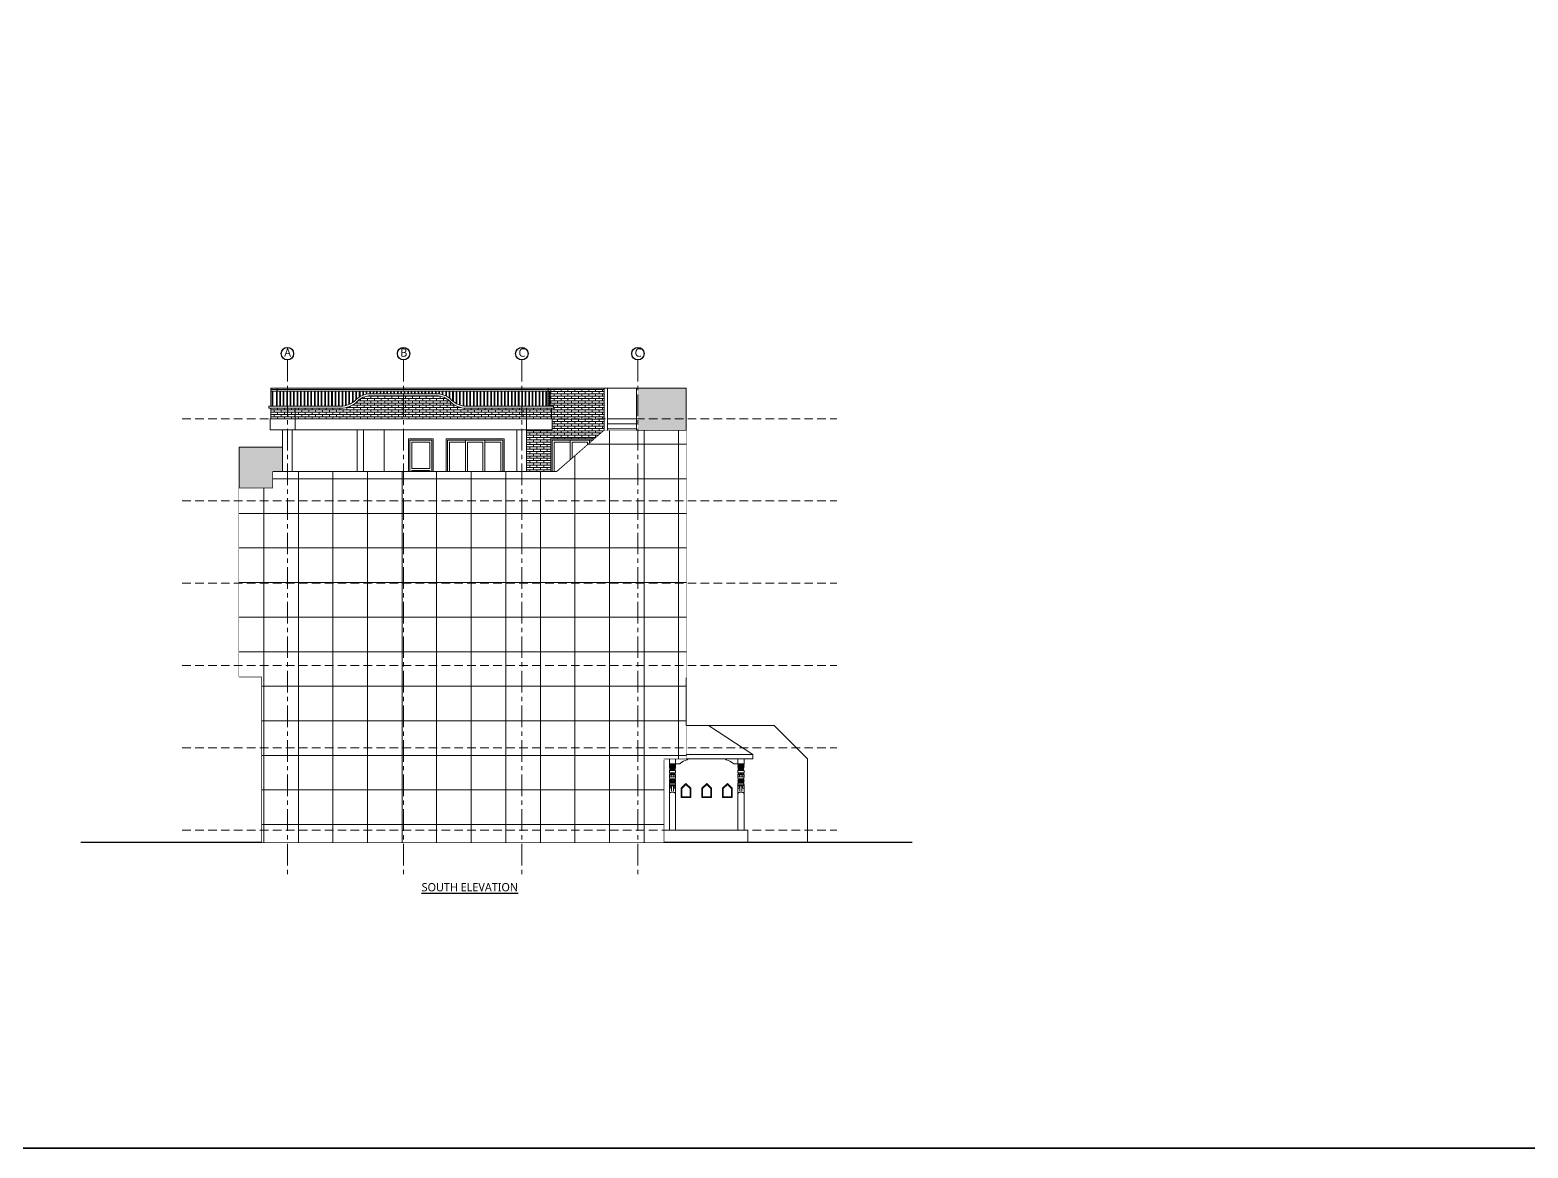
# Model space of a CAD drawing. Header units: inches. Extents: x 17146 to 31738, y -8920 to -2452.
# Drawn here: x 27404 to 29571, y -7335 to -5718 of the extents above; entities that cross this region are included whole.
import ezdxf

# ---------------------------------------------------------------- set-up
doc = ezdxf.new("R2010")
doc.units = ezdxf.units.IN
doc.header["$LTSCALE"] = 25
doc.header["$MEASUREMENT"] = 0
doc.set_wipeout_variables(frame=1)
for name, pattern in [('CENTER', [2, 1.25, -0.25, 0.25, -0.25]), ('CONTINU', [0]), ('DASHED', [0.75, 0.5, -0.25])]:
    doc.linetypes.add(name, pattern=pattern)
for name, color, linetype, lineweight in [('AJ_carvings', 45, 'CONTINU', 0), ('Center line', 252, 'CENTER', 20), ('Door-window', 40, 'Continuous', 15), ('Elevation1', 31, 'Continuous', 30), ('Elevation2', 212, 'Continuous', 20), ('Elevation3', 74, 'Continuous', 13), ('Hatch', 253, 'Continuous', 13), ('Railing', 153, 'Continuous', 18), ('text window', 212, 'Continuous', 20), ('uncut wall', 15, 'Continuous', 20), ('Wall-Section', 6, 'Continuous', 35)]:
    doc.layers.add(name, color=color, linetype=linetype, lineweight=lineweight)
doc.layers.add('Text-external', color=7, linetype='Continuous')
doc.layers.add('Text-internal', color=7, linetype='Continuous')
doc.styles.add('caption 1in-8ft', font='trebuc.ttf', dxfattribs={"height": 12})
doc.styles.add('int text 1in-8ft', font='trebuc.ttf', dxfattribs={"height": 7})
pattern_1 = [(0, (20742.6377, -3866.9672), (0, 3.33375), []), (90, (20742.6377, -3866.967), (-5, 3.33375), [3.33375, -3.33375])]

# ---------------------------------------------------------------- blocks, each defined once
blk = doc.blocks.new('DWE')
at = {"layer": 'Door-window', "linetype": 'Continuous', "ltscale": 10}
for p, q in [((-5, 47), (-31, 47)), ((-5, 44), (-31, 44))]:
    blk.add_line(p, q, dxfattribs=at)
for points in [[(-36, 0), (-36, 90), (0, 90), (0, 0)], [(-34, 0), (-34, 88), (-2, 88), (-2, 0)], [(-31, 47), (-31, 85.2), (-5, 85.2), (-5, 47)], [(-5, 44), (-5, 3), (-31, 3), (-31, 44)]]:
    blk.add_lwpolyline(points, dxfattribs=at)
blk = doc.blocks.new('np')
blk.add_line((4.5, 95.8), (-4.5, 95.8))
blk.add_lwpolyline([(4.5, 0), (-4.5, 0), (-4.5, 64.5, -0.180132), (-3.8, 65.2, -0.589533), (-3.8, 67.7), (-3.8, 67.7), (-3.1, 68.1, -0.496968), (-3.1, 73.8), (-3.8, 73.8), (-3.8, 74.2, -0.512377), (-3.8, 77.1), (-4.5, 77.1), (-4.5, 79.6, -0.213808), (-3.1, 81, -0.296846), (-4.5, 82.5), (-4.5, 82.5), (-4.5, 86.1), (-4.5, 86.1), (-4.1, 86.1), (-4.1, 86.8), (-3.4, 87.2, -0.078196), (-4.5, 92.9, -0.322396), (-3.4, 94.4, -0.418192), (-4.5, 95.4), (-4.5, 95.8), (-4.5, 95.8), (-4.5, 103), (4.5, 103), (4.5, 95.8), (4.5, 95.8), (4.5, 95.4, -0.418192), (3.4, 94.4, -0.322396), (4.5, 92.9, -0.075017), (3.4, 87.2), (3.4, 87.2), (4.1, 86.8), (4.1, 86.1), (4.5, 86.1), (4.5, 86.1), (4.5, 82.5, -0.296846), (3.1, 81, -0.213808), (4.5, 79.6, -0.063738), (4.5, 79.6, -0.213808), (4.5, 79.6), (4.5, 77.1), (3.8, 77.1, -0.512377), (3.8, 74.2), (3.8, 73.8), (3.1, 73.8, -0.496968), (3.1, 68.1), (3.8, 67.7), (3.8, 67.7, -0.589533), (3.8, 65.2, -0.180132), (4.5, 64.5)], format="xyb", close=True)
at = {"layer": 'AJ_carvings'}
for p, q in [((-4.5, 92.9), (4.5, 92.9)), ((4.5, 92.9), (-4.5, 92.9)), ((-1.9, 56.4), (-1.5, 56.7)), ((-1.5, 56.7), (-1.5, 62.6)), ((1.5, 62.6), (1.5, 56.7)), ((1.5, 56.7), (1.9, 56.4))]:
    blk.add_line(p, q, dxfattribs=at)
for points in [[(-4.5, 95.8), (4.5, 95.8)], [(-4.1, 86.8), (4.1, 86.8)], [(-3.4, 94.4), (3.4, 94.4)], [(-3.4, 87.2), (3.4, 87.2)], [(0, 92.2), (0, 87.3)], [(-4.5, 82.5), (4.5, 82.5)], [(-4.5, 79.6), (4.5, 79.6)], [(-4.1, 86.1), (4.1, 86.1)], [(-3.8, 77.1), (3.8, 77.1)], [(-3.8, 74.2), (3.8, 74.2)], [(3.8, 74.2), (-3.8, 74.2)], [(-3.8, 67.7), (3.8, 67.7)], [(-3.8, 65.2), (3.8, 65.2)], [(-3.1, 72.9), (-3.3, 73.6)], [(-3.1, 69), (-3.3, 68.3)], [(-3.1, 81), (3.1, 81)], [(3.1, 73.8), (-3.1, 73.8)], [(-3.1, 73.8), (3.1, 73.8)], [(-3.1, 72.9), (-2.3, 73.8), (-1.7, 72.9), (-0.7, 73.8), (0.1, 72.9), (0.8, 73.8), (1.8, 72.9), (2.5, 73.8), (3.2, 72.9)], [(-3.1, 69), (-2.3, 68.1), (-1.7, 69), (-0.7, 68.1), (0.1, 69), (0.8, 68.1), (1.8, 69), (2.5, 68.1), (3.2, 69)], [(-3.1, 68.1), (3.1, 68.1)], [(-1.9, 79.6), (-1.9, 77.1)], [(1.9, 79.6), (1.9, 77.1)], [(3.2, 72.9), (3.3, 73.6)], [(3.2, 69), (3.3, 68.3)], [(-4.5, 60.5), (-1.9, 60.5)], [(-2.2, 62.7), (-2.2, 60.5)], [(-1.9, 62.7), (-1.9, 60.5)], [(1.9, 62.7), (1.9, 60.5)], [(1.9, 60.5), (4.5, 60.5)], [(2.2, 62.7), (2.2, 60.5)]]:
    blk.add_lwpolyline(points, dxfattribs=at)
for points in [[(-4.2, 92.1, 0.176445), (-4.5, 92.9, 0.460279)], [(-4.2, 91.9, 0.16686), (-4.5, 92.6, 0.175689)], [(-4.2, 91.6, 0.111921), (-4.5, 92.3, 0.130853)], [(-4.2, 92.2, -0.273245), (-3.8, 92.9, -0.148756), (-3.3, 92.2, 0.122173)], [(-4.2, 91.9, -0.161047), (-3.8, 92.7, -0.161666), (-3.3, 91.9, -0.102899)], [(-4.2, 91.6, -0.059431), (-3.8, 92.4, -0.083669), (-3.3, 91.5, -0.089752)], [(-3.4, 87.2, -0.112166), (-4.2, 92.2, 0.740421)], [(-3.1, 87.2, -0.070486), (-3.8, 92.9, 0.740421)], [(-2.5, 87.3, -0.112109), (-3, 87.2, -0.05109), (-3.1, 87.2, 0.027967), (-3.4, 87.2)], [(-3.3, 92.2, -0.122173), (-2.5, 92.9, -0.122173), (-1.8, 92.2, 0.122173)], [(-3.3, 91.9, -0.019283), (-2.5, 92.7, -0.056523), (-1.8, 91.9, 0.056523)], [(-3.3, 91.5, -0.029219), (-2.6, 92.4, -0.086704), (-1.8, 91.5, 0.086704)], [(-2.5, 87.3, -0.080174), (-3.3, 92.2, 7.691396)], [(-2, 87.2, -0.075915), (-2.5, 92.9, 7.691396)], [(-2, 87.2, -0.170488), (-2.5, 87.3, -0.166507)], [(-2, 87.2, 0.067735), (-1.4, 87.3)], [(-1.8, 92.2, -0.075168), (-0.9, 92.9, -0.168325), (0, 92.2, 0.168325)], [(-1.8, 91.9, -0.014075), (-0.9, 92.7)], [(-1.8, 91.5, 0.002111), (-1, 92.4)], [(-1.4, 87.3, -0.066863), (-1.8, 92.2, -2.13599)], [(-1, 87.2, -0.051217), (-1.4, 87.3, -0.093368)], [(-0.9, 87.2, -0.059294), (-0.9, 92.9, -2.13599)], [(0, 91.6, 0.091314), (-1, 92.4)], [(-1, 87.2, 0.071569), (0, 87.3, 0.093368)], [(0, 91.9, 0.111757), (-0.9, 92.7)], [(0, 92.2, -0.168325), (0.9, 92.9, -0.075168), (1.8, 92.2, 0.075168)], [(0, 91.9, -0.099672), (0.9, 92.7, -0.03125), (1.8, 91.9, 0.022406)], [(0, 91.6, -0.079561), (1, 92.4, -0.015137), (1.8, 91.5, 0.015137)], [(1, 87.2, -0.075105), (0, 87.3, -0.093368)], [(0.9, 87.2, 0.059294), (0.9, 92.9, 2.13599)], [(1, 87.2, 0.051217), (1.5, 87.3, 0.093368)], [(1.5, 87.3, 0.066897), (1.8, 92.2, 2.13599)], [(2.1, 87.2, -0.065715), (1.5, 87.3, 1.313826)], [(3.3, 92.2, 0.122173), (2.5, 92.9, 0.122173), (1.8, 92.2, -0.122173)], [(3.3, 91.9, 0.031128), (2.6, 92.7, 0.056523), (1.8, 91.9, -0.056523)], [(3.3, 91.5, 0.044649), (2.6, 92.4, 0.086704), (1.8, 91.5, -0.086704)], [(2.1, 87.2, 0.075955), (2.5, 92.9, -7.691396)], [(2.1, 87.2, 0.017511), (2.4, 87.2, 0.017511)], [(2.4, 87.2, 0.100422), (3.3, 92.2, -7.691396)], [(2.4, 87.2, 0.100422), (3.3, 92.2, -7.691396)], [(2.4, 87.2, 0.036822), (2.7, 87.2, 0.230111), (3, 87.3, 0.103703), (3.4, 87.2)], [(3, 87.3, 0.112749), (3.8, 92.9, -0.740421)], [(3.2, 87.2, 0.123379), (4.2, 92.2, -0.740421)], [(4.2, 92.2, 0.273245), (3.8, 92.9, 0.148756), (3.3, 92.2, -0.122173)], [(4.2, 91.9, 0.167001), (3.8, 92.7, 0.152123), (3.3, 91.9, 0.102899)], [(4.2, 91.6, 0.072838), (3.8, 92.4, 0.066687), (3.3, 91.5, 0.089752)], [(4.2, 92.1, -0.17205), (4.5, 92.9, -0.17205)], [(4.2, 91.9, -0.161627), (4.5, 92.6, -0.161627)], [(4.2, 91.6, -0.106568), (4.5, 92.3, -0.106568)]]:
    blk.add_lwpolyline(points, format="xyb", dxfattribs=at)
for centre, radius, start, end in [((-7.5, 71.1), 3.66, 358.767, 22.5019), ((-7.5, 70.9), 3.66, 337.4981, 1.233), ((-3.8, 71), 0.0806, 207.018, 332.982), ((-3.8, 70.9), 0.0806, 27.018, 152.982), ((39.7, 70.6), 43.5, 176.5461, 179.4582), ((39.7, 71.4), 43.5, 180.5418, 183.4539), ((-0.7, 70.9), 3.01, 143.432, 178.4106), ((-0.7, 71), 3.01, 181.5894, 216.568), ((-5, 71.2), 2.39, 355.2075, 39.2489), ((-5, 70.7), 2.39, 320.7511, 4.7925), ((11.3, 71.4), 13.8, 169.8236, 181.8382), ((-2.5, 71), 0.0806, 207.018, 332.982), ((-2.5, 70.9), 0.0806, 27.018, 152.982), ((11.3, 70.5), 13.8, 178.1618, 190.1764), ((-0.3, 71), 2.22, 131.4295, 181.5034), ((-0.3, 70.9), 2.22, 178.4966, 228.5705), ((0, 82.9), 1.87, 191.9334, 258.0666), ((0.5, 78.7), 2.49, 110.8628, 159.1372), ((-3.2, 71), 2.24, 359.2785, 48.6789), ((-3.2, 70.9), 2.24, 311.3211, 0.7215), ((-0.9, 71), 0.0806, 207.018, 332.982), ((-0.9, 70.9), 0.0806, 27.018, 152.982), ((17.7, 71.3), 18.6, 172.2713, 181.1887), ((17.7, 70.6), 18.6, 178.8113, 187.7287), ((1.5, 71), 2.29, 130.0372, 178.8572), ((1.5, 71), 2.29, 181.1428, 229.9628), ((-1.5, 70.9), 2.3, 1.4955, 50.1986), ((-1.5, 71), 2.3, 309.8014, 358.5045), ((0, 82.9), 1.87, 281.9334, 348.0666), ((-0.5, 78.7), 2.49, 20.8628, 69.1372), ((-34.6, 70.6), 35.5, 0.6232, 5.2763), ((0.9, 71), 0.0806, 207.018, 332.982), ((0.9, 70.9), 0.0806, 27.018, 152.982), ((-34.6, 71.4), 35.5, 354.7237, 359.3768), ((3.2, 71.1), 2.22, 131.4295, 181.5034), ((3.2, 70.9), 2.22, 178.4966, 228.5705), ((0.2, 71), 2.24, 359.2785, 48.6789), ((0.2, 70.9), 2.24, 311.3211, 0.7215), ((-16.8, 72), 19.4, 356.8998, 5.4329), ((2.6, 71), 0.0806, 207.018, 332.982), ((2.6, 70.9), 0.0806, 27.018, 152.982), ((-16.8, 69.9), 19.4, 354.5671, 3.1002), ((5.6, 70.9), 3.01, 143.432, 178.4106), ((5.6, 71), 3.01, 181.5894, 216.568), ((1.4, 71.2), 2.39, 355.2075, 39.2489), ((1.4, 70.7), 2.39, 320.7511, 4.7925), ((-2.1, 71.7), 5.96, 353.523, 15.9211), ((-2.1, 70.3), 5.96, 344.0789, 6.477), ((3.8, 71), 0.0806, 207.018, 332.982), ((3.8, 70.9), 0.0806, 27.018, 152.982), ((7.5, 71.1), 3.65, 157.978, 181.8157), ((7.5, 70.8), 3.65, 178.1843, 202.022), ((-3.7, 62.7), 1.8, 0, 117.6757), ((-3.7, 62.7), 1.44, 0, 125.4915), ((0.6, 46.8), 8.19, 94.6752, 125.1312), ((0, 62.6), 1.86, 1.9653, 178.0347), ((0, 62.6), 1.5, 1.9653, 178.0347), ((-0.7, 46.8), 8.19, 54.8688, 85.3248), ((3.7, 62.7), 1.8, 62.3243, 180), ((3.7, 62.7), 1.44, 54.5085, 180)]:
    blk.add_arc(centre, radius, start, end, dxfattribs=at)

msp = doc.modelspace()

# ---------------------------------------------------------------- hatches: boundary and pattern name
at = {"layer": 'Hatch', "true_color": 0x8d491c}
h = msp.add_hatch(dxfattribs=at)
h.set_pattern_fill('AR-RSHKE', color=34)
h.set_pattern_definition([(0, (21802.997, -5239.595), (25.5, 12), [6, -5, 7, -3, 9, -4]), (0, (21808.997, -5239.095), (25.5, 12), [5, -19, 4, -6]), (0, (21820.997, -5240.345), (25.5, 12), [3, -31]), (90, (21802.997, -5239.595), (-8.5, 12), [11.5, -36.5]), (90, (21808.997, -5239.595), (-8.5, 12), [11.25, -36.75]), (90, (21813.997, -5239.595), (-8.5, 12), [10.5, -37.5]), (90, (21820.997, -5240.345), (-8.5, 12), [11.5, -36.5]), (90, (21823.997, -5240.345), (-8.5, 12), [11.5, -36.5]), (90, (21832.997, -5239.595), (-8.5, 12), [11, -37])])
h.paths.add_polyline_path([(27769.8, -6320.9), (27706.8, -6320.9), (27706.8, -6380.9), (27755.8, -6380.9), (27755.8, -6356.9), (27769.8, -6356.9)])
h.paths.add_polyline_path([(28353.8, -6235.9), (28283.8, -6235.9), (28283.8, -6279.9), (28353.8, -6279.9)])
h.paths.add_polyline_path([(28353.8, -6279.9), (28283.8, -6279.9), (28283.8, -6297.4), (28353.8, -6297.4)])
at = {"layer": 'uncut wall', "true_color": 0x636466}
h = msp.add_hatch(dxfattribs=at)
h.set_pattern_fill('AR-BRSTD', color=251, scale=1.25)
h.set_pattern_definition(pattern_1)
h.paths.add_polyline_path([(28234.8, -6237.9), (28157.8, -6237.9), (28157.8, -6239.9), (28156.8, -6239.9), (28156.8, -6261.9), (28161.8, -6261.9), (28161.8, -6264.9), (28158.8, -6264.9), (28158.8, -6279.9), (28159.8, -6279.9), (28159.8, -6295.9), (28122.8, -6295.9), (28122.8, -6356.9), (28157.8, -6356.9), (28157.8, -6308.9), (28221.7, -6308.9), (28234.8, -6297.4)])
h.paths.add_polyline_path([(28155.8, -6239.9), (28153.8, -6239.9), (28153.8, -6261.9), (28155.8, -6261.9)], flags=17)
h = msp.add_hatch(dxfattribs=at)
h.set_pattern_fill('AR-BRSTD', color=251, scale=1.25)
h.set_pattern_definition(pattern_1)
h.paths.add_polyline_path([(28158.8, -6264.9), (28122.8, -6264.9), (28122.8, -6279.9), (28158.8, -6279.9)])
h.paths.add_polyline_path([(28122.8, -6264.9), (28035.7, -6264.9, -0.201513), (28012.1, -6255, 0.201513), (27992.8, -6246.9), (27944.8, -6246.9), (27896.8, -6246.9, 0.201513), (27877.5, -6255, -0.201513), (27854, -6264.9), (27787.8, -6264.9), (27787.8, -6279.9), (28122.8, -6279.9)])
h.paths.add_polyline_path([(27787.8, -6264.9), (27752.8, -6264.9), (27752.8, -6279.9), (27787.8, -6279.9)])

# ---------------------------------------------------------------- linework, layer by layer
at = {"layer": 'Door-window'}
for p, q in [((28034.3, -6310.9), (28034.3, -6372.9)), ((28062.3, -6310.9), (28062.3, -6372.9)), ((28185.8, -6310.9), (28185.8, -6372.9)), ((28213.8, -6310.9), (28213.8, -6372.9))]:
    msp.add_line(p, q, dxfattribs=at)
for points in [[(28090.3, -6308.9), (28006.3, -6308.9), (28006.3, -6374.9), (28090.3, -6374.9)], [(28088.3, -6310.9), (28008.3, -6310.9), (28008.3, -6372.9), (28088.3, -6372.9)], [(28037.3, -6369.9), (28059.3, -6369.9), (28059.3, -6313.9), (28037.3, -6313.9)], [(28241.8, -6308.9), (28157.8, -6308.9), (28157.8, -6374.9), (28241.8, -6374.9)], [(28239.8, -6310.9), (28159.8, -6310.9), (28159.8, -6372.9), (28239.8, -6372.9)], [(28188.8, -6369.9), (28210.8, -6369.9), (28210.8, -6313.9), (28188.8, -6313.9)]]:
    msp.add_lwpolyline(points, close=True, dxfattribs=at)
for points in [[(28034.3, -6313.9), (28011.3, -6313.9), (28011.3, -6369.9), (28034.3, -6369.9)], [(28062.3, -6369.9), (28085.3, -6369.9), (28085.3, -6313.9), (28062.3, -6313.9)], [(28185.8, -6313.9), (28162.8, -6313.9), (28162.8, -6369.9), (28185.8, -6369.9)], [(28213.8, -6369.9), (28236.8, -6369.9), (28236.8, -6313.9), (28213.8, -6313.9)]]:
    msp.add_lwpolyline(points, dxfattribs=at)
at = {"layer": 'Elevation1'}
for p, q in [((28234.8, -6297.4), (28166.7, -6356.9)), ((28234.8, -6297.4), (28281.8, -6297.4)), ((28166.7, -6356.9), (27755.8, -6356.9)), ((27755.8, -6356.9), (27755.8, -6380.9)), ((27706.8, -6652.9), (27739.8, -6652.9)), ((27739.8, -6652.9), (27739.8, -6892.9)), ((28353.8, -6771.9), (28320.8, -6771.9)), ((28320.8, -6773.9), (28320.8, -6892.9)), ((28680.7, -6892.9), (27478, -6892.9))]:
    msp.add_line(p, q, dxfattribs=at)
for points in [[(28353.8, -6771.9), (28353.8, -6297.4), (28281.8, -6297.4), (28281.8, -6297.4)], [(27755.8, -6380.9), (27755.8, -6380.9), (27706.8, -6380.9), (27706.8, -6652.9)]]:
    msp.add_lwpolyline(points, dxfattribs=at)
at = {"layer": 'Elevation2'}
for p, q in [((28239.8, -6235.9), (28234.8, -6235.9)), ((28234.8, -6235.9), (28234.8, -6297.4)), ((28239.8, -6297.4), (28239.8, -6235.9)), ((28281.8, -6279.9), (28239.8, -6279.9)), ((28281.8, -6287.4), (28239.8, -6287.4)), ((28281.8, -6294.8), (28239.8, -6294.8))]:
    msp.add_line(p, q, dxfattribs=at)
for points in [[(28353.8, -6297.4), (28353.8, -6235.9), (28281.8, -6235.9), (28281.8, -6279.9)], [(28281.8, -6297.4), (28281.8, -6235.9)], [(27769.8, -6356.9), (27769.8, -6320.9), (27706.8, -6320.9), (27706.8, -6380.9)]]:
    msp.add_lwpolyline(points, dxfattribs=at)
at = {"layer": 'Elevation3'}
for p, q in [((27752.8, -6235.9), (27752.8, -6261.9)), ((27754.8, -6261.9), (27754.8, -6239.9)), ((27755.8, -6261.9), (27755.8, -6239.9)), ((27760.8, -6261.9), (27760.8, -6239.9)), ((27761.8, -6235.9), (27761.8, -6261.9)), ((27761.8, -6261.9), (27761.8, -6239.9)), ((27765.8, -6261.9), (27765.8, -6239.9)), ((27766.8, -6261.9), (27766.8, -6239.9)), ((27770.8, -6261.9), (27770.8, -6239.9)), ((27771.8, -6261.9), (27771.8, -6239.9)), ((27775.8, -6261.9), (27775.8, -6239.9)), ((27776.8, -6261.9), (27776.8, -6239.9)), ((27780.8, -6261.9), (27780.8, -6239.9)), ((27781.8, -6261.9), (27781.8, -6239.9)), ((27785.8, -6261.9), (27785.8, -6239.9)), ((27786.8, -6261.9), (27786.8, -6239.9)), ((27790.8, -6261.9), (27790.8, -6239.9)), ((27791.8, -6261.9), (27791.8, -6239.9)), ((27795.8, -6261.9), (27795.8, -6239.9)), ((27796.8, -6261.9), (27796.8, -6239.9)), ((27800.8, -6261.9), (27800.8, -6239.9)), ((27801.8, -6261.9), (27801.8, -6239.9)), ((27805.8, -6261.9), (27805.8, -6239.9)), ((27806.8, -6261.9), (27806.8, -6239.9)), ((27810.8, -6261.9), (27810.8, -6239.9)), ((27811.8, -6261.9), (27811.8, -6239.9)), ((27815.8, -6261.9), (27815.8, -6239.9)), ((27816.8, -6261.9), (27816.8, -6239.9)), ((27820.8, -6261.9), (27820.8, -6239.9)), ((27821.8, -6261.9), (27821.8, -6239.9)), ((27825.8, -6261.9), (27825.8, -6239.9)), ((27826.8, -6261.9), (27826.8, -6239.9)), ((27830.8, -6261.9), (27830.8, -6239.9)), ((27831.8, -6261.9), (27831.8, -6239.9)), ((27835.8, -6261.9), (27835.8, -6239.9)), ((27836.8, -6261.9), (27836.8, -6239.9)), ((27840.8, -6261.9), (27840.8, -6239.9)), ((27841.8, -6261.9), (27841.8, -6239.9)), ((27845.8, -6261.9), (27845.8, -6239.9)), ((27846.8, -6261.9), (27846.8, -6239.9)), ((27850.8, -6261.9), (27850.8, -6239.9)), ((27851.8, -6261.9), (27851.8, -6239.9)), ((27855.8, -6261.9), (27855.8, -6239.9)), ((27856.8, -6261.8), (27856.8, -6239.9)), ((27860.8, -6261.2), (27860.8, -6239.9)), ((27861.8, -6260.9), (27861.8, -6239.9)), ((27865.8, -6259.5), (27865.8, -6239.9)), ((27866.8, -6259.1), (27866.8, -6239.9)), ((27870.8, -6256.8), (27870.8, -6239.9)), ((27871.8, -6256.1), (27871.8, -6239.9)), ((27875.8, -6252.5), (27875.8, -6239.9)), ((27876.8, -6251.6), (27876.8, -6239.9)), ((27880.8, -6248.6), (27880.8, -6239.9)), ((27881.8, -6248), (27881.8, -6239.9)), ((27885.8, -6246), (27885.8, -6239.9)), ((27886.8, -6245.7), (27886.8, -6239.9)), ((27890.8, -6244.6), (27890.8, -6239.9)), ((27891.8, -6244.4), (27891.8, -6239.9)), ((27895.8, -6244), (27895.8, -6239.9)), ((27896.8, -6243.9), (27896.8, -6239.9)), ((27900.8, -6243.9), (27900.8, -6239.9)), ((27901.8, -6243.9), (27901.8, -6239.9)), ((27905.8, -6243.9), (27905.8, -6239.9)), ((27906.8, -6243.9), (27906.8, -6239.9)), ((27910.8, -6243.9), (27910.8, -6239.9)), ((27911.8, -6243.9), (27911.8, -6239.9)), ((27915.8, -6243.9), (27915.8, -6239.9)), ((27916.8, -6243.9), (27916.8, -6239.9)), ((27920.8, -6243.9), (27920.8, -6239.9)), ((27921.8, -6243.9), (27921.8, -6239.9)), ((27925.8, -6243.9), (27925.8, -6239.9)), ((27926.8, -6243.9), (27926.8, -6239.9)), ((27930.8, -6243.9), (27930.8, -6239.9)), ((27931.8, -6243.9), (27931.8, -6239.9)), ((27935.8, -6243.9), (27935.8, -6239.9)), ((27936.8, -6243.9), (27936.8, -6239.9)), ((27940.8, -6243.9), (27940.8, -6239.9)), ((27941.8, -6243.9), (27941.8, -6239.9)), ((27945.8, -6243.9), (27945.8, -6239.9)), ((27946.8, -6243.9), (27946.8, -6239.9)), ((27950.8, -6243.9), (27950.8, -6239.9)), ((27951.8, -6243.9), (27951.8, -6239.9)), ((27955.8, -6243.9), (27955.8, -6239.9)), ((27956.8, -6243.9), (27956.8, -6239.9)), ((27960.8, -6243.9), (27960.8, -6239.9)), ((27961.8, -6243.9), (27961.8, -6239.9)), ((27965.8, -6243.9), (27965.8, -6239.9)), ((27966.8, -6243.9), (27966.8, -6239.9)), ((27970.8, -6243.9), (27970.8, -6239.9)), ((27971.8, -6243.9), (27971.8, -6239.9)), ((27975.8, -6243.9), (27975.8, -6239.9)), ((27976.8, -6243.9), (27976.8, -6239.9)), ((27980.8, -6243.9), (27980.8, -6239.9)), ((27981.8, -6243.9), (27981.8, -6239.9)), ((27985.8, -6243.9), (27985.8, -6239.9)), ((27986.8, -6243.9), (27986.8, -6239.9)), ((27990.8, -6243.9), (27990.8, -6239.9)), ((27991.8, -6243.9), (27991.8, -6239.9)), ((27995.8, -6244.1), (27995.8, -6239.9)), ((27996.8, -6244.2), (27996.8, -6239.9)), ((28000.8, -6245), (28000.8, -6239.9)), ((28001.8, -6245.3), (28001.8, -6239.9)), ((28005.8, -6246.9), (28005.8, -6239.9)), ((28006.8, -6247.4), (28006.8, -6239.9)), ((28010.8, -6249.9), (28010.8, -6239.9)), ((28011.8, -6250.7), (28011.8, -6239.9)), ((28015.8, -6254.4), (28015.8, -6239.9)), ((28016.8, -6255.3), (28016.8, -6239.9)), ((28020.8, -6258), (28020.8, -6239.9)), ((28021.8, -6258.6), (28021.8, -6239.9)), ((28025.8, -6260.3), (28025.8, -6239.9)), ((28026.8, -6260.6), (28026.8, -6239.9)), ((28030.8, -6261.6), (28030.8, -6239.9)), ((28031.8, -6261.7), (28031.8, -6239.9)), ((28035.8, -6261.9), (28035.8, -6239.9)), ((28036.8, -6261.9), (28036.8, -6239.9)), ((28040.8, -6261.9), (28040.8, -6239.9)), ((28041.8, -6261.9), (28041.8, -6239.9)), ((28045.8, -6261.9), (28045.8, -6239.9)), ((28046.8, -6261.9), (28046.8, -6239.9)), ((28050.8, -6261.9), (28050.8, -6239.9)), ((28051.8, -6261.9), (28051.8, -6239.9)), ((28055.8, -6261.9), (28055.8, -6239.9)), ((28056.8, -6261.9), (28056.8, -6239.9)), ((28060.8, -6261.9), (28060.8, -6239.9)), ((28061.8, -6261.9), (28061.8, -6239.9)), ((28065.8, -6261.9), (28065.8, -6239.9)), ((28066.8, -6261.9), (28066.8, -6239.9)), ((28070.8, -6261.9), (28070.8, -6239.9)), ((28071.8, -6261.9), (28071.8, -6239.9)), ((28075.8, -6261.9), (28075.8, -6239.9)), ((28076.8, -6261.9), (28076.8, -6239.9)), ((28080.8, -6261.9), (28080.8, -6239.9)), ((28081.8, -6261.9), (28081.8, -6239.9)), ((28085.8, -6261.9), (28085.8, -6239.9)), ((28086.8, -6261.9), (28086.8, -6239.9)), ((28090.8, -6261.9), (28090.8, -6239.9)), ((28091.8, -6261.9), (28091.8, -6239.9)), ((28095.8, -6261.9), (28095.8, -6239.9)), ((28096.8, -6261.9), (28096.8, -6239.9)), ((28100.8, -6261.9), (28100.8, -6239.9)), ((28101.8, -6261.9), (28101.8, -6239.9)), ((28105.8, -6261.9), (28105.8, -6239.9)), ((28106.8, -6261.9), (28106.8, -6239.9)), ((28110.8, -6261.9), (28110.8, -6239.9)), ((28111.8, -6261.9), (28111.8, -6239.9)), ((28115.8, -6261.9), (28115.8, -6239.9)), ((28116.8, -6261.9), (28116.8, -6239.9)), ((28120.8, -6261.9), (28120.8, -6239.9)), ((28121.8, -6261.9), (28121.8, -6239.9)), ((28125.8, -6261.9), (28125.8, -6239.9)), ((28126.8, -6261.9), (28126.8, -6239.9)), ((28130.8, -6261.9), (28130.8, -6239.9)), ((28131.8, -6261.9), (28131.8, -6239.9)), ((28135.8, -6261.9), (28135.8, -6239.9)), ((28136.8, -6261.9), (28136.8, -6239.9)), ((28140.8, -6261.9), (28140.8, -6239.9)), ((28141.8, -6261.9), (28141.8, -6239.9)), ((28145.8, -6261.9), (28145.8, -6239.9)), ((28146.8, -6261.9), (28146.8, -6239.9)), ((28150.8, -6261.9), (28150.8, -6239.9)), ((28151.8, -6261.9), (28151.8, -6239.9)), ((28153.8, -6261.9), (28153.8, -6235.9)), ((28153.8, -6235.9), (28281.8, -6235.9)), ((28153.8, -6237.9), (28234.8, -6237.9)), ((28155.8, -6261.9), (28155.8, -6239.9)), ((28156.8, -6261.9), (28156.8, -6239.9)), ((27749.8, -6264.9), (27749.8, -6261.9)), ((27751.8, -6279.9), (28159.8, -6279.9)), ((27752.8, -6264.9), (27752.8, -6279.9)), ((27787.8, -6295.9), (27787.8, -6264.9)), ((28122.8, -6295.9), (28122.8, -6264.9)), ((28158.8, -6279.9), (28158.8, -6264.9)), ((28159.8, -6279.9), (28159.8, -6295.9)), ((27769.8, -6320.9), (27769.8, -6295.9)), ((27769.8, -6295.9), (28159.8, -6295.9)), ((27769.8, -6295.9), (27769.8, -6356.9)), ((27783.8, -6356.9), (27783.8, -6295.9)), ((27877.8, -6295.9), (27877.8, -6356.9)), ((27886.8, -6295.9), (27886.8, -6356.9)), ((27916.8, -6295.9), (27916.8, -6356.9)), ((28108.8, -6356.9), (28108.8, -6295.9)), ((28122.8, -6295.9), (28122.8, -6356.9)), ((28449.8, -6765.9), (28386.1, -6723.8)), ((28480.9, -6723.8), (28528.9, -6771.8)), ((28320.8, -6771.9), (28449.8, -6771.9)), ((28449.8, -6771.9), (28449.8, -6765.9))]:
    msp.add_line(p, q, dxfattribs=at)
for points in [[(28153.8, -6235.9), (27752.8, -6235.9)], [(28161.8, -6261.9), (28161.8, -6264.9)], [(27751.8, -6279.9), (27751.8, -6295.9), (27769.8, -6295.9)], [(28480.9, -6723.8), (28353.8, -6723.8)], [(28528.9, -6892.9), (28528.9, -6771.8)]]:
    msp.add_lwpolyline(points, dxfattribs=at)
for points in [[(27749.8, -6261.9), (27854, -6261.9, 0.201513), (27875.4, -6252.9, -0.201513), (27896.8, -6243.9), (27944.8, -6243.9)], [(27749.8, -6264.9), (27854, -6264.9, 0.201513), (27877.5, -6255, -0.201513), (27896.8, -6246.9), (27944.8, -6246.9)], [(28161.8, -6261.9), (28035.7, -6261.9, -0.201513), (28014.3, -6252.9, 0.201513), (27992.8, -6243.9), (27944.8, -6243.9)], [(28161.8, -6264.9), (28035.7, -6264.9, -0.201513), (28012.1, -6255, 0.201513), (27992.8, -6246.9), (27944.8, -6246.9)], [(28428.3, -6779.1), (28423.6, -6779.1, -0.164578), (28421.2, -6778.4, 0.158145), (28411.9, -6773.5, -0.250011), (28410.4, -6772.4), (28410.2, -6771.9)]]:
    msp.add_lwpolyline(points, format="xyb", dxfattribs=at)
at = {"layer": 'Hatch', "linetype": 'DASHED'}
msp.add_line((27624.5, -6279.9), (28571.7, -6279.9), dxfattribs=at)
at = {"layer": 'Railing'}
msp.add_line((27752.8, -6239.9), (27752.8, -6237.9), dxfattribs=at)
msp.add_lwpolyline([(27752.8, -6239.9), (28156.8, -6239.9), (28157.8, -6239.9), (28157.8, -6237.9), (27752.8, -6237.9)], dxfattribs=at)
at = {"layer": 'text window'}
for points in [[(28436.7, -6782.4, 0.075524), (28436.1, -6783.3, 0.010859), (28436.1, -6782.8, 0.122173), (28435.4, -6782, 0.123604), (28434.6, -6782.8, 0.076086), (28433.7, -6782, 0.168641), (28432.8, -6782.8, 0.168641), (28431.9, -6782), (28431.9, -6782, 0.087496), (28430.9, -6782.9, 0.0483), (28430.3, -6782.3, 0.019235), (28429.6, -6783.1, 0.005725), (28429.6, -6783.4, 0.102185), (28428.9, -6782.4, 0.10296), (28428.7, -6782.9, -0.315398), (28429.1, -6782), (28436.6, -6782, -0.31766), (28437, -6782.9, 0.108942)], [(28429.7, -6805.7, -0.151852), (28429.1, -6804, 0.619611), (28428.9, -6804, 0.552323), (28429.1, -6804, -0.16014), (28429.7, -6802.2, -0.186467), (28430.3, -6803.9, 0.006893), (28430.2, -6804.2, -0.169417)], [(28432.8, -6805.7, -0.216299), (28432, -6804, 0.287629), (28431.9, -6804, 0.038946), (28432.1, -6806.9), (28433.6, -6806.9, 0.019177), (28433.7, -6804.1, -1.73572), (28433.8, -6804, -0.565754), (28433.7, -6804, -0.213957)], [(28435.3, -6803.9, -0.02987), (28435.4, -6804.2, 0.039992), (28435.3, -6801.1), (28434.5, -6802.2, -0.225415), (28435.3, -6803.9, 0.614069), (28435.5, -6803.9, -0.164613), (28436.1, -6802.1), (28435.3, -6801.1, -0.035188), (28435.4, -6803.8, -1.785402)]]:
    msp.add_lwpolyline(points, format="xyb", close=True, dxfattribs=at)
at = {"layer": 'Text-external'}
for centre in [(27776.8, -6185.8), (27944.8, -6185.8), (28115.8, -6185.8), (28283.8, -6185.8)]:
    msp.add_circle(centre, 9, dxfattribs=at)
at = {"layer": 'uncut wall', "color": 251, "true_color": 0x636466}
for points in [[(28376.3, -6814.5), (28376.3, -6827.9), (28390.3, -6827.9), (28390.3, -6814.5), (28383.3, -6807.5)], [(28377.3, -6814.9), (28377.3, -6826.9), (28389.3, -6826.9), (28389.3, -6814.9), (28383.3, -6808.9)], [(28406.3, -6814.5), (28406.3, -6827.9), (28420.3, -6827.9), (28420.3, -6814.5), (28413.3, -6807.5)], [(28407.3, -6814.9), (28407.3, -6826.9), (28419.3, -6826.9), (28419.3, -6814.9), (28413.3, -6808.9)]]:
    msp.add_lwpolyline(points, close=True, dxfattribs=at)
at = {"layer": 'Wall-Section'}
msp.add_lwpolyline([(17145.9, -4100.4), (31738.2, -4100.4), (31738.2, -7334.9), (17145.9, -7334.9)], close=True, dxfattribs=at)

# ---------------------------------------------------------------- block references
at = {"layer": 'Elevation1', "xscale": -1}
msp.add_blockref('DWE', (27951.8, -6398.9), dxfattribs=at)
at = {"layer": 'Elevation3'}
for p in [(28333.8, -6874.9), (28432.8, -6874.9)]:
    msp.add_blockref('np', p, dxfattribs=at)

# ---------------------------------------------------------------- texts
at = {"layer": 'Text-external', "char_height": 12, "width": 130.167, "attachment_point": 1, "style": 'caption 1in-8ft'}
for s, insert in [('A', (27772.1, -6178.3)), ('B', (27940.1, -6178.3)), ('C', (28111.1, -6178.3)), ('C', (28279.1, -6178.3))]:
    msp.add_mtext(s, dxfattribs=dict(at, insert=insert))
at = {"layer": 'Text-internal', "insert": (27896.3, -6951.6), "char_height": 12, "width": 288.773, "attachment_point": 1, "style": 'int text 1in-8ft'}
msp.add_mtext('\\pxqc;{\\L\\C0;SOUTH ELEVATION}', dxfattribs=at)

# ---------------------------------------------------------------- next in the draw order: wipeouts: each hides what was drawn before it
msp.add_wipeout([(27755.8, -6356.9), (27755.8, -6380.9), (27706.8, -6380.9), (27706.8, -6652.9), (27739.8, -6652.9), (27739.8, -6892.9), (28320.8, -6892.9), (28320.8, -6771.9), (28353.8, -6771.9), (28353.8, -6297.4), (28281.8, -6297.4), (28281.8, -6297.4), (28234.8, -6297.4), (28166.7, -6356.9)]).dxf.layer = 'Elevation1'

# ---------------------------------------------------------------- next in the draw order: hatches: boundary and pattern name
at = {"layer": 'Hatch', "true_color": 0x636466}
h = msp.add_hatch(dxfattribs=at)
h.set_pattern_fill('ANSI37', color=251, scale=400, angle=45)
h.set_pattern_definition([(90, (20742.64, -2666.967), (-50, 0), []), (180, (20742.64, -2666.967), (-7e-15, -50), [])])
h.paths.add_polyline_path([(27755.8, -6356.9), (28166.7, -6356.9), (28234.8, -6297.4), (28281.8, -6297.4), (28353.8, -6297.4), (28353.8, -6771.9), (28320.8, -6771.9), (28320.8, -6892.9), (27739.8, -6892.9), (27739.8, -6652.9), (27706.8, -6652.9), (27706.8, -6380.9), (27755.8, -6380.9)])

# ---------------------------------------------------------------- next in the draw order: linework, layer by layer
at = {"layer": 'Center line'}
for p, q in [((27776.8, -6194.8), (27776.8, -6942.4)), ((27944.8, -6194.8), (27944.8, -6942.4)), ((28115.8, -6194.8), (28115.8, -6942.4)), ((28283.8, -6194.8), (28283.8, -6942.4))]:
    msp.add_line(p, q, dxfattribs=at)
at = {"layer": 'Elevation3'}
for p, q in [((28353.8, -6654.9), (28353.8, -6723.8)), ((28449.8, -6765.9), (28353.8, -6765.9))]:
    msp.add_line(p, q, dxfattribs=at)
msp.add_lwpolyline([(28338.3, -6779.1), (28343.1, -6779.1, 0.164578), (28345.5, -6778.4, -0.158145), (28354.7, -6773.5, 0.250011), (28356.2, -6772.4), (28356.4, -6771.9)], format="xyb", dxfattribs=at)
msp.add_lwpolyline([(28442.8, -6892.9), (28442.8, -6874.9), (28320.8, -6874.9)], dxfattribs=at)
at = {"layer": 'Hatch', "linetype": 'DASHED'}
for p, q in [((27624.5, -6398.9), (28571.7, -6398.9)), ((27624.5, -6517.9), (28571.7, -6517.9)), ((27624.5, -6636.9), (28571.7, -6636.9)), ((27624.5, -6755.9), (28571.7, -6755.9)), ((27624.5, -6874.9), (28571.7, -6874.9))]:
    msp.add_line(p, q, dxfattribs=at)
at = {"layer": 'text window'}
for points in [[(28337.7, -6782.4, 0.075524), (28337.1, -6783.3, 0.010859), (28337.1, -6782.8, 0.122173), (28336.4, -6782, 0.123604), (28335.6, -6782.8, 0.076086), (28334.7, -6782, 0.168641), (28333.8, -6782.8, 0.168641), (28332.9, -6782), (28332.9, -6782, 0.087496), (28331.9, -6782.9, 0.0483), (28331.3, -6782.3, 0.019235), (28330.6, -6783.1, 0.005725), (28330.6, -6783.4, 0.102185), (28329.9, -6782.4, 0.10296), (28329.7, -6782.9, -0.315398), (28330.1, -6782), (28337.6, -6782, -0.31766), (28338, -6782.9, 0.108942)], [(28330.7, -6805.7, -0.151852), (28330.1, -6804, 0.619611), (28329.9, -6804, 0.552323), (28330.1, -6804, -0.16014), (28330.7, -6802.2, -0.186467), (28331.3, -6803.9, 0.006893), (28331.2, -6804.2, -0.169417)], [(28333.8, -6805.7, -0.216299), (28333, -6804, 0.287629), (28332.9, -6804, 0.038946), (28333.1, -6806.9), (28334.6, -6806.9, 0.019177), (28334.7, -6804.1, -1.73572), (28334.8, -6804, -0.565754), (28334.7, -6804, -0.213957)], [(28336.3, -6803.9, -0.02987), (28336.4, -6804.2, 0.039992), (28336.3, -6801.1), (28335.5, -6802.2, -0.225415), (28336.3, -6803.9, 0.614069), (28336.5, -6803.9, -0.164613), (28337.1, -6802.1), (28336.3, -6801.1, -0.035188), (28336.4, -6803.8, -1.785402)]]:
    msp.add_lwpolyline(points, format="xyb", close=True, dxfattribs=at)
at = {"layer": 'uncut wall', "color": 251, "true_color": 0x636466}
for points in [[(28346.3, -6814.5), (28346.3, -6827.9), (28360.3, -6827.9), (28360.3, -6814.5), (28353.3, -6807.5)], [(28347.3, -6814.9), (28347.3, -6826.9), (28359.3, -6826.9), (28359.3, -6814.9), (28353.3, -6808.9)]]:
    msp.add_lwpolyline(points, close=True, dxfattribs=at)

doc.saveas('drawing.dxf')
